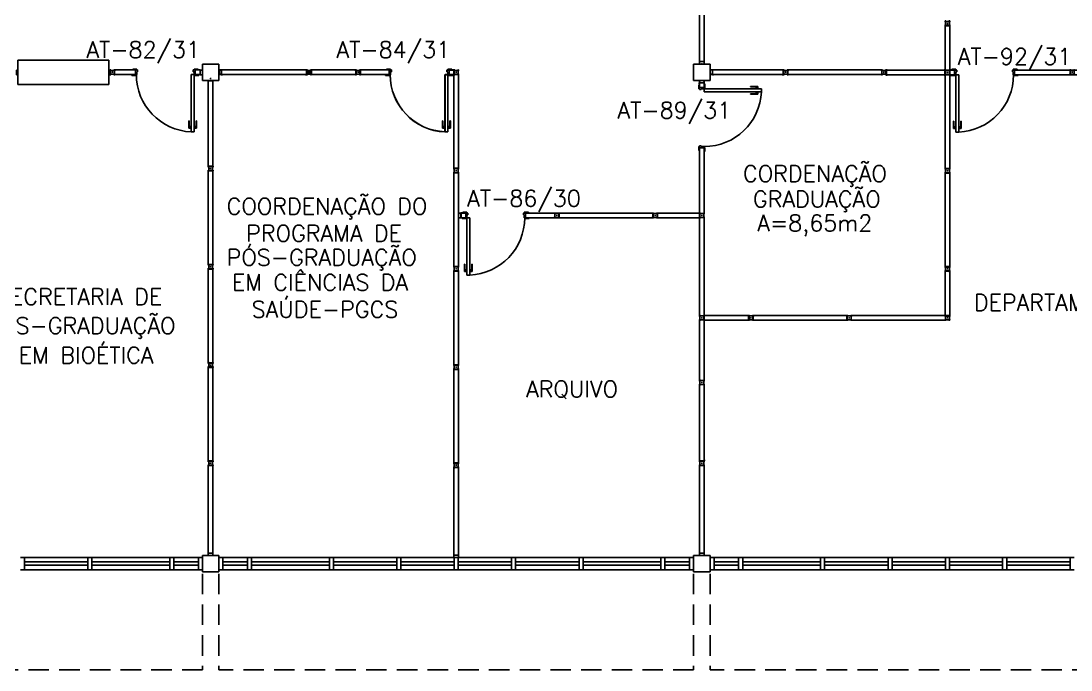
# Model space of a CAD drawing. Header units: millimetres. Extents: x 2069 to 2250, y 1124 to 1284.
# Drawn here: x 2149 to 2161.82, y 1151.68 to 1159.61 of the extents above; entities that cross this region are included whole.
import ezdxf

# ---------------------------------------------------------------- set-up
doc = ezdxf.new("R2010")
doc.units = ezdxf.units.MM
doc.linetypes.add('HIDDEN', pattern=[0.375, 0.25, -0.125])
for name, color, linetype in [('DIV', 2, 'Continuous'), ('DIV2', 2, 'Continuous'), ('DIVC', 2, 'Continuous'), ('ENDEREÇO', 2, 'Continuous'), ('JANELA', 1, 'Continuous'), ('MACANETA', 1, 'Continuous'), ('PILARES', 3, 'Continuous'), ('PORTA', 2, 'Continuous'), ('PROJECOES', 1, 'HIDDEN'), ('TEXTO', 2, 'Continuous'), ('ÁREA', 2, 'Continuous')]:
    doc.layers.add(name, color=color, linetype=linetype)
doc.styles.add('UNB-100', font='simplex.shx', dxfattribs={"height": 0.2})
doc.styles.add('UNB1-100', font='simplex.shx', dxfattribs={"height": 0.2})

# ---------------------------------------------------------------- blocks, each defined once
blk = doc.blocks.new('DIV12')
for p, q in [((-0.0051, 0), (0.0051, 0)), ((0, -0.0051), (0, 0.0051)), ((0.0285, 0.0285), (1.1715, 0.0285)), ((0.0285, -0.0285), (0.0285, 0.0285)), ((1.1715, -0.0285), (1.1715, 0.0285)), ((1.1949, 0), (1.2051, 0)), ((1.2, -0.0051), (1.2, 0.0051)), ((0.0285, -0.0285), (1.1715, -0.0285))]:
    blk.add_line(p, q)
blk = doc.blocks.new('MTT')
for p, q in [((-0.029, 0.018), (-0.029, 0.029)), ((-0.019, 0.029), (-0.029, 0.029)), ((-0.024, 0.018), (-0.029, 0.018)), ((-0.024, 0.018), (-0.024, -0.019)), ((-0.019, 0.024), (-0.019, 0.029)), ((-0.019, 0.024), (0.018, 0.024)), ((-0.005, 0), (0.005, 0)), ((0, -0.005), (0, 0.005)), ((0.018, 0.024), (0.018, 0.029)), ((0.018, 0.029), (0.029, 0.029)), ((0.024, 0.018), (0.029, 0.018)), ((0.024, 0.018), (0.024, -0.019)), ((0.029, 0.018), (0.029, 0.029)), ((-0.029, -0.019), (-0.024, -0.019)), ((-0.029, -0.019), (-0.029, -0.029)), ((-0.019, -0.029), (-0.029, -0.029)), ((0.018, -0.024), (-0.019, -0.024)), ((-0.019, -0.024), (-0.019, -0.029)), ((0.018, -0.024), (0.018, -0.029)), ((0.018, -0.029), (0.029, -0.029)), ((0.029, -0.019), (0.024, -0.019)), ((0.029, -0.019), (0.029, -0.029))]:
    blk.add_line(p, q)
blk = doc.blocks.new('DIV123')
for p, q in [((-0.0285, 0.0285), (-0.0285, 1.0965)), ((0.0285, 1.0965), (-0.0285, 1.0965)), ((0.0051, 1.125), (-0.0051, 1.125)), ((0, 1.1199), (0, 1.1301)), ((0.0285, 0.0285), (0.0285, 1.0965)), ((0.0285, 0.0285), (-0.0285, 0.0285)), ((0.0051, 0), (-0.0051, 0)), ((0, -0.0051), (0, 0.0051))]:
    blk.add_line(p, q)
blk = doc.blocks.new('IMTT')
for p, q in [((-0.005, 0), (0.005, 0)), ((0.029, 0.029), (0, 0.029)), ((0, -0.028), (0, 0.029)), ((0.029, -0.028), (0, -0.028))]:
    blk.add_line(p, q)
blk = doc.blocks.new('DIV6')
for p, q in [((0.0051, 0), (-0.0051, 0)), ((0, 0.0051), (0, -0.0051)), ((0.5715, 0.0285), (0.0285, 0.0285)), ((0.0285, 0.0285), (0.0285, -0.0285)), ((0.5715, 0.0285), (0.5715, -0.0285)), ((0.5949, 0), (0.6051, 0)), ((0.6, 0.0051), (0.6, -0.0051)), ((0.5715, -0.0285), (0.0285, -0.0285))]:
    blk.add_line(p, q)
blk = doc.blocks.new('DOOR70')
at = {"layer": 'MACANETA', "color": 1}
for p, q in [((-0.015, -0.565), (-0.01, -0.565)), ((-0.015, -0.655), (-0.015, -0.565)), ((-0.01, -0.655), (-0.01, -0.565)), ((-0.01, -0.635), (0.012, -0.635)), ((0.012, -0.663), (0.012, -0.628)), ((0.012, -0.628), (0.015, -0.628)), ((0.053, -0.628), (0.05, -0.628)), ((0.053, -0.663), (0.053, -0.628)), ((0.075, -0.635), (0.053, -0.635)), ((0.08, -0.565), (0.075, -0.565)), ((0.075, -0.655), (0.075, -0.565)), ((0.08, -0.655), (0.08, -0.565)), ((-0.015, -0.655), (0.012, -0.655)), ((0.012, -0.663), (0.015, -0.663)), ((0.053, -0.663), (0.05, -0.663)), ((0.08, -0.655), (0.053, -0.655))]:
    blk.add_line(p, q, dxfattribs=at)
at = {"layer": 'PORTA'}
for p, q in [((0.015, -0.7), (0.015, 0)), ((0.015, 0), (0.05, 0)), ((0.05, -0.7), (0.05, 0)), ((0.05, -0.7), (0.015, -0.7))]:
    blk.add_line(p, q, dxfattribs=at)
at = {"layer": 'PORTA', "color": 1}
blk.add_arc((0.02, 0), 0.7, 272.4563, 0, dxfattribs=at)
blk = doc.blocks.new('PE12')
at = {"layer": 'DIV'}
for p, q in [((0.005, 0), (-0.005, 0)), ((0, -0.005), (0, 0.005)), ((0.087, 0.028), (0.028, 0.028)), ((0.028, -0.029), (0.028, 0.028)), ((0.043, 0.028), (0.043, 0.038)), ((0.043, 0.038), (0.093, 0.038)), ((0.087, 0.028), (0.087, -0.029)), ((0.087, 0.028), (0.093, 0.028)), ((0.093, 0.038), (0.093, 0.028)), ((0.093, 0.028), (0.102, 0.028)), ((0.102, 0.028), (0.102, -0.007)), ((0.802, 0.028), (0.802, -0.007)), ((0.812, 0.028), (0.802, 0.028)), ((0.812, 0.038), (0.812, 0.028)), ((0.817, 0.028), (0.812, 0.028)), ((0.863, 0.038), (0.812, 0.038)), ((1.171, 0.028), (0.817, 0.028)), ((0.817, 0.028), (0.817, -0.029)), ((0.863, 0.028), (0.863, 0.038)), ((1.171, -0.029), (1.171, 0.028)), ((1.205, 0), (1.195, 0)), ((1.2, -0.005), (1.2, 0.005)), ((0.087, -0.029), (0.028, -0.029)), ((0.052, -0.039), (0.052, -0.029)), ((0.102, -0.039), (0.052, -0.039)), ((0.087, -0.029), (0.102, -0.029)), ((0.102, -0.007), (0.112, -0.007)), ((0.112, -0.029), (0.102, -0.029)), ((0.102, -0.029), (0.102, -0.039)), ((0.112, -0.007), (0.112, -0.029)), ((0.802, -0.007), (0.792, -0.007)), ((0.792, -0.007), (0.792, -0.029)), ((0.792, -0.029), (0.802, -0.029)), ((0.802, -0.029), (0.802, -0.039)), ((0.817, -0.029), (0.802, -0.029)), ((0.802, -0.039), (0.852, -0.039)), ((1.171, -0.029), (0.817, -0.029)), ((0.852, -0.039), (0.852, -0.029))]:
    blk.add_line(p, q, dxfattribs=at)
at = {"layer": 'DIV', "xscale": -1, "rotation": 179.9999999948553}
blk.add_blockref('DOOR70', (0.087, 0.028), dxfattribs=at)
blk = doc.blocks.new('DIV11')
for p, q in [((-0.0051, 0), (0.0051, 0)), ((0, -0.0051), (0, 0.0051)), ((0.0285, 0.0285), (1.0715, 0.0285)), ((0.0285, -0.0285), (0.0285, 0.0285)), ((1.0715, -0.0285), (1.0715, 0.0285)), ((1.0949, 0), (1.1051, 0)), ((1.1, -0.0051), (1.1, 0.0051)), ((0.0285, -0.0285), (1.0715, -0.0285))]:
    blk.add_line(p, q)
blk = doc.blocks.new('GCH12')
for p, q in [((0.043, 0.148), (1.157, 0.148)), ((0.043, -0.149), (0.043, 0.148)), ((1.157, -0.149), (1.157, 0.148)), ((-0.005, 0), (0.005, 0)), ((0, -0.005), (0, 0.005)), ((0.028, -0.029), (0.028, 0.028)), ((0.028, 0.028), (0.043, 0.028)), ((0.043, 0.03), (0.043, 0.028)), ((1.157, 0.03), (1.157, 0.028)), ((1.171, 0.028), (1.157, 0.028)), ((1.171, -0.029), (1.171, 0.028)), ((1.205, 0), (1.195, 0)), ((1.2, -0.005), (1.2, 0.005)), ((0.028, -0.029), (0.043, -0.029)), ((0.043, -0.029), (0.043, -0.031)), ((1.157, -0.029), (1.157, -0.031)), ((1.171, -0.029), (1.157, -0.029)), ((0.043, -0.149), (1.157, -0.149))]:
    blk.add_line(p, q)

msp = doc.modelspace()

# ---------------------------------------------------------------- linework, layer by layer
at = {"layer": 'DIV', "color": 3}
for p, q in [((2149.03825, 1153.05627), (2148.98825, 1153.05627)), ((2149.03825, 1152.90627), (2149.03825, 1153.05627)), ((2149.86325, 1153.05627), (2149.81325, 1153.05627)), ((2149.81325, 1152.90627), (2149.81325, 1153.05627)), ((2149.86325, 1152.90627), (2149.86325, 1153.05627)), ((2150.81325, 1152.90627), (2150.81325, 1153.05627)), ((2150.86325, 1153.05627), (2150.81325, 1153.05627)), ((2150.86325, 1152.90627), (2150.86325, 1153.05627)), ((2151.16325, 1152.90627), (2151.16325, 1153.05627)), ((2151.21325, 1153.05627), (2151.16325, 1153.05627)), ((2151.21325, 1152.90627), (2151.21325, 1153.05627)), ((2151.41325, 1153.05627), (2151.46325, 1153.05627)), ((2151.41325, 1152.90627), (2151.41325, 1153.05627)), ((2151.46325, 1152.90627), (2151.46325, 1153.05627)), ((2151.76325, 1153.05627), (2151.81325, 1153.05627)), ((2151.76325, 1152.90627), (2151.76325, 1153.05627)), ((2151.81325, 1152.90627), (2151.81325, 1153.05627)), ((2152.76325, 1152.90627), (2152.76325, 1153.05627)), ((2152.76325, 1153.05627), (2152.81325, 1153.05627)), ((2152.81325, 1152.90627), (2152.81325, 1153.05627)), ((2153.63825, 1153.05627), (2153.58825, 1153.05627)), ((2153.58825, 1152.90627), (2153.58825, 1153.05627)), ((2153.63825, 1152.90627), (2153.63825, 1153.05627)), ((2154.28825, 1152.90627), (2154.28825, 1153.05627)), ((2154.33825, 1153.05627), (2154.28825, 1153.05627)), ((2154.33825, 1152.90627), (2154.33825, 1153.05627)), ((2155.03825, 1153.05627), (2154.98825, 1153.05627)), ((2154.98825, 1152.90627), (2154.98825, 1153.05627)), ((2155.03825, 1152.90627), (2155.03825, 1153.05627)), ((2155.86325, 1153.05627), (2155.81325, 1153.05627)), ((2155.81325, 1152.90627), (2155.81325, 1153.05627)), ((2155.86325, 1152.90627), (2155.86325, 1153.05627)), ((2156.81325, 1152.90627), (2156.81325, 1153.05627)), ((2156.86325, 1153.05627), (2156.81325, 1153.05627)), ((2156.86325, 1152.90627), (2156.86325, 1153.05627)), ((2157.16325, 1152.90627), (2157.16325, 1153.05627)), ((2157.21325, 1153.05627), (2157.16325, 1153.05627)), ((2157.21325, 1152.90627), (2157.21325, 1153.05627)), ((2157.41325, 1153.05627), (2157.46325, 1153.05627)), ((2157.41325, 1152.90627), (2157.41325, 1153.05627)), ((2157.46325, 1152.90627), (2157.46325, 1153.05627)), ((2157.76325, 1153.05627), (2157.81325, 1153.05627)), ((2157.76325, 1152.90627), (2157.76325, 1153.05627)), ((2157.81325, 1152.90627), (2157.81325, 1153.05627)), ((2158.76325, 1152.90627), (2158.76325, 1153.05627)), ((2158.76325, 1153.05627), (2158.81325, 1153.05627)), ((2158.81325, 1152.90627), (2158.81325, 1153.05627)), ((2159.63825, 1153.05627), (2159.58825, 1153.05627)), ((2159.58825, 1152.90627), (2159.58825, 1153.05627)), ((2159.63825, 1152.90627), (2159.63825, 1153.05627)), ((2160.28825, 1152.90627), (2160.28825, 1153.05627)), ((2160.33825, 1153.05627), (2160.28825, 1153.05627)), ((2160.33825, 1152.90627), (2160.33825, 1153.05627)), ((2161.03825, 1153.05627), (2160.98825, 1153.05627)), ((2160.98825, 1152.90627), (2160.98825, 1153.05627)), ((2161.03825, 1152.90627), (2161.03825, 1153.05627)), ((2161.86325, 1153.05627), (2161.81325, 1153.05627)), ((2161.81325, 1152.90627), (2161.81325, 1153.05627)), ((2149.03825, 1152.90627), (2148.98825, 1152.90627)), ((2149.86325, 1152.90627), (2149.81325, 1152.90627)), ((2150.86325, 1152.90627), (2150.81325, 1152.90627)), ((2151.21325, 1152.90627), (2151.16325, 1152.90627)), ((2151.41325, 1152.90627), (2151.46325, 1152.90627)), ((2151.76325, 1152.90627), (2151.81325, 1152.90627)), ((2152.76325, 1152.90627), (2152.81325, 1152.90627)), ((2153.63825, 1152.90627), (2153.58825, 1152.90627)), ((2154.33825, 1152.90627), (2154.28825, 1152.90627)), ((2155.03825, 1152.90627), (2154.98825, 1152.90627)), ((2155.86325, 1152.90627), (2155.81325, 1152.90627)), ((2156.86325, 1152.90627), (2156.81325, 1152.90627)), ((2157.21325, 1152.90627), (2157.16325, 1152.90627)), ((2157.41325, 1152.90627), (2157.46325, 1152.90627)), ((2157.76325, 1152.90627), (2157.81325, 1152.90627)), ((2158.76325, 1152.90627), (2158.81325, 1152.90627)), ((2159.63825, 1152.90627), (2159.58825, 1152.90627)), ((2160.33825, 1152.90627), (2160.28825, 1152.90627)), ((2161.03825, 1152.90627), (2160.98825, 1152.90627)), ((2161.86325, 1152.90627), (2161.81325, 1152.90627))]:
    msp.add_line(p, q, dxfattribs=at)
at = {"layer": 'DIV2'}
for p, q in [((2150.14175, 1159.00977), (2150.39575, 1159.00977)), ((2150.14175, 1158.95277), (2150.39575, 1158.95277)), ((2150.35075, 1158.95277), (2150.35075, 1158.94277)), ((2150.35075, 1158.94277), (2150.40075, 1158.94277)), ((2150.41075, 1159.01977), (2150.36075, 1159.01977)), ((2150.36075, 1159.01977), (2150.36075, 1159.00977)), ((2150.39575, 1158.95277), (2150.39575, 1159.00977)), ((2150.39575, 1159.00977), (2150.41075, 1159.00977)), ((2150.39575, 1158.95277), (2150.40075, 1158.95277)), ((2150.40075, 1158.94277), (2150.40075, 1158.95277)), ((2150.40075, 1158.95277), (2150.41075, 1158.95277)), ((2150.41075, 1159.00977), (2150.41075, 1159.01977)), ((2150.42075, 1159.00977), (2150.41075, 1159.00977)), ((2150.41075, 1158.95277), (2150.41075, 1158.98777)), ((2150.41075, 1158.98777), (2150.42075, 1158.98777)), ((2150.42075, 1158.98777), (2150.42075, 1159.00977)), ((2151.10075, 1158.98777), (2151.10075, 1159.00977)), ((2151.10075, 1159.00977), (2151.11075, 1159.00977)), ((2151.11075, 1158.98777), (2151.10075, 1158.98777)), ((2151.11075, 1159.00977), (2151.11075, 1159.01977)), ((2151.11075, 1159.01977), (2151.16075, 1159.01977)), ((2151.12575, 1159.00977), (2151.11075, 1159.00977)), ((2151.11075, 1158.95277), (2151.11075, 1158.98777)), ((2151.12075, 1158.95277), (2151.11075, 1158.95277)), ((2151.12075, 1158.94277), (2151.12075, 1158.95277)), ((2151.12575, 1158.95277), (2151.12075, 1158.95277)), ((2151.17075, 1158.94277), (2151.12075, 1158.94277)), ((2151.12575, 1159.00977), (2151.18475, 1159.00977)), ((2151.12575, 1158.95277), (2151.12575, 1159.00977)), ((2151.12575, 1158.95277), (2151.18475, 1158.95277)), ((2151.16075, 1159.01977), (2151.16075, 1159.00977)), ((2151.17075, 1158.95277), (2151.17075, 1158.94277)), ((2151.18475, 1159.00977), (2151.18475, 1158.95277)), ((2151.21835, 1158.98127), (2151.20815, 1158.98127)), ((2151.20815, 1158.98127), (2151.21835, 1158.98127)), ((2151.21325, 1158.98637), (2151.21325, 1158.97617)), ((2151.21325, 1158.98637), (2151.21325, 1158.97617)), ((2151.40815, 1158.98127), (2151.41835, 1158.98127)), ((2151.40831, 1158.98127), (2151.41819, 1158.98127)), ((2151.41325, 1158.95277), (2151.41325, 1159.00977)), ((2151.41325, 1159.00977), (2151.44175, 1159.00977)), ((2151.41325, 1158.97617), (2151.41325, 1158.98637)), ((2151.41325, 1158.95277), (2151.44175, 1158.95277)), ((2151.41525, 1159.00777), (2151.43975, 1159.00777)), ((2151.41525, 1158.95477), (2151.41525, 1159.00777)), ((2151.43975, 1158.95477), (2151.41525, 1158.95477)), ((2151.43475, 1159.00177), (2151.43475, 1158.99977)), ((2151.43475, 1159.00177), (2151.43975, 1159.00177)), ((2151.43475, 1158.99977), (2151.44175, 1158.99977)), ((2151.43475, 1158.96277), (2151.43475, 1158.96077)), ((2151.44175, 1158.96277), (2151.43475, 1158.96277)), ((2151.43975, 1158.96077), (2151.43475, 1158.96077)), ((2151.43675, 1158.99977), (2151.43675, 1158.99777)), ((2151.43675, 1158.99977), (2151.44175, 1158.99977)), ((2151.43675, 1158.99777), (2151.44175, 1158.99777)), ((2151.43675, 1158.96477), (2151.43675, 1158.96277)), ((2151.43675, 1158.96477), (2151.44175, 1158.96477)), ((2151.43675, 1158.96277), (2151.44175, 1158.96277)), ((2151.43975, 1159.00177), (2151.43975, 1159.00777)), ((2151.43975, 1158.96077), (2151.43975, 1158.95477)), ((2151.44175, 1158.99977), (2151.44175, 1159.01177)), ((2151.44175, 1159.01177), (2151.45613, 1159.01177)), ((2151.44175, 1158.99977), (2151.44175, 1159.00977)), ((2151.44175, 1158.96477), (2151.44175, 1158.99777)), ((2151.44175, 1158.95077), (2151.44175, 1158.96277)), ((2151.44175, 1158.96277), (2151.44175, 1158.95277)), ((2151.44175, 1158.95077), (2151.45613, 1158.95077)), ((2151.44375, 1159.00977), (2152.48275, 1159.00977)), ((2151.44375, 1158.95277), (2151.44375, 1159.00977)), ((2151.44375, 1158.95277), (2152.48275, 1158.95277)), ((2151.45613, 1159.01177), (2151.45613, 1159.00977)), ((2151.45613, 1158.95277), (2151.45613, 1158.95077)), ((2152.47037, 1159.01177), (2152.47037, 1159.00977)), ((2152.48475, 1159.01177), (2152.47037, 1159.01177)), ((2152.47037, 1158.95277), (2152.47037, 1158.95077)), ((2152.48475, 1158.95077), (2152.47037, 1158.95077)), ((2152.48275, 1158.95277), (2152.48275, 1159.00977)), ((2152.48475, 1158.99977), (2152.48475, 1159.01177)), ((2152.49475, 1159.00977), (2152.48475, 1159.00977)), ((2152.48475, 1158.99977), (2152.48475, 1159.00977)), ((2152.48975, 1158.99977), (2152.48475, 1158.99977)), ((2152.48675, 1158.99977), (2152.48475, 1158.99977)), ((2152.48975, 1158.99777), (2152.48475, 1158.99777)), ((2152.48475, 1158.96477), (2152.48475, 1158.99777)), ((2152.48975, 1158.96477), (2152.48475, 1158.96477)), ((2152.48975, 1158.96277), (2152.48475, 1158.96277)), ((2152.48475, 1158.95077), (2152.48475, 1158.96277)), ((2152.48475, 1158.96277), (2152.48675, 1158.96277)), ((2152.48475, 1158.96277), (2152.48475, 1158.95277)), ((2152.49475, 1158.95277), (2152.48475, 1158.95277)), ((2152.48675, 1159.00777), (2152.49475, 1159.00777)), ((2152.48675, 1159.00477), (2152.48675, 1159.00777)), ((2152.48675, 1159.00477), (2152.53975, 1159.00477)), ((2152.49175, 1159.00477), (2152.48675, 1159.00477)), ((2152.48675, 1159.00277), (2152.48975, 1159.00277)), ((2152.48675, 1158.99977), (2152.48675, 1159.00277)), ((2152.48675, 1158.96277), (2152.48675, 1158.95977)), ((2152.48675, 1158.95977), (2152.48975, 1158.95977)), ((2152.53975, 1158.95777), (2152.48675, 1158.95777)), ((2152.49175, 1158.95777), (2152.48675, 1158.95777)), ((2152.48675, 1158.95777), (2152.48675, 1158.95477)), ((2152.49475, 1158.95477), (2152.48675, 1158.95477)), ((2152.48975, 1159.00277), (2152.48975, 1158.95977)), ((2152.48975, 1158.99977), (2152.48975, 1158.99777)), ((2152.48975, 1158.96477), (2152.48975, 1158.96277)), ((2152.49175, 1159.00477), (2152.49175, 1159.00277)), ((2152.49175, 1159.00277), (2152.53475, 1159.00277)), ((2152.49175, 1159.00077), (2152.53275, 1159.00077)), ((2152.49175, 1159.00077), (2152.49175, 1158.96177)), ((2152.49175, 1158.96177), (2152.53275, 1158.96177)), ((2152.49175, 1158.95977), (2152.53475, 1158.95977)), ((2152.49175, 1158.95977), (2152.49175, 1158.95777)), ((2152.49475, 1159.00777), (2152.49475, 1159.00977)), ((2152.49475, 1158.95477), (2152.49475, 1158.95277)), ((2152.50815, 1158.98127), (2152.51835, 1158.98127)), ((2152.51835, 1158.98127), (2152.50815, 1158.98127)), ((2152.50831, 1158.98127), (2152.51819, 1158.98127)), ((2152.51325, 1158.97617), (2152.51325, 1158.98637)), ((2152.51325, 1158.98637), (2152.51325, 1158.97617)), ((2152.51325, 1158.97633), (2152.51325, 1158.98621)), ((2152.53275, 1158.99077), (2152.52475, 1158.99077)), ((2152.52475, 1158.99077), (2152.52475, 1158.98877)), ((2152.53475, 1158.98877), (2152.52475, 1158.98877)), ((2152.53475, 1158.97377), (2152.52475, 1158.97377)), ((2152.52475, 1158.97377), (2152.52475, 1158.97177)), ((2152.53275, 1158.97177), (2152.52475, 1158.97177)), ((2152.52675, 1158.98877), (2152.52675, 1158.98677)), ((2152.53475, 1158.98677), (2152.52675, 1158.98677)), ((2152.53475, 1158.97577), (2152.52675, 1158.97577)), ((2152.52675, 1158.97577), (2152.52675, 1158.97377)), ((2152.53175, 1159.00977), (2152.54175, 1159.00977)), ((2152.53175, 1159.00777), (2152.53175, 1159.00977)), ((2152.53175, 1159.00777), (2152.53975, 1159.00777)), ((2152.53975, 1158.95477), (2152.53175, 1158.95477)), ((2152.53175, 1158.95477), (2152.53175, 1158.95277)), ((2152.53175, 1158.95277), (2152.54175, 1158.95277)), ((2152.53275, 1159.00077), (2152.53275, 1158.99077)), ((2152.53275, 1158.97177), (2152.53275, 1158.96177)), ((2152.53475, 1159.00477), (2152.53975, 1159.00477)), ((2152.53475, 1159.00477), (2152.53475, 1158.98877)), ((2152.53475, 1158.98677), (2152.53475, 1158.97577)), ((2152.53475, 1158.97377), (2152.53475, 1158.95777)), ((2152.53475, 1158.95777), (2152.53975, 1158.95777)), ((2152.53975, 1159.00277), (2152.53675, 1159.00277)), ((2152.53675, 1159.00277), (2152.53675, 1158.95977)), ((2152.53675, 1158.99977), (2152.54175, 1158.99977)), ((2152.53675, 1158.99777), (2152.53675, 1158.99977)), ((2152.53675, 1158.99777), (2152.54175, 1158.99777)), ((2152.53675, 1158.96477), (2152.54175, 1158.96477)), ((2152.53675, 1158.96277), (2152.53675, 1158.96477)), ((2152.53675, 1158.96277), (2152.54175, 1158.96277)), ((2152.53975, 1158.95977), (2152.53675, 1158.95977)), ((2152.53975, 1159.00477), (2152.53975, 1159.00777)), ((2152.53975, 1158.99977), (2152.53975, 1159.00277)), ((2152.53975, 1158.99977), (2152.54175, 1158.99977)), ((2152.54175, 1158.96277), (2152.53975, 1158.96277)), ((2152.53975, 1158.96277), (2152.53975, 1158.95977)), ((2152.53975, 1158.95777), (2152.53975, 1158.95477)), ((2152.54175, 1159.01177), (2152.54175, 1158.99977)), ((2152.54175, 1158.99977), (2152.54175, 1159.00977)), ((2152.54175, 1158.99777), (2152.54175, 1158.96477)), ((2152.54175, 1158.96277), (2152.54175, 1158.95277)), ((2152.54175, 1158.96277), (2152.54175, 1158.95077)), ((2152.54375, 1159.00977), (2152.54375, 1158.95277)), ((2153.49533, 1159.00924), (2153.14175, 1159.00977)), ((2153.49533, 1158.95224), (2153.14175, 1158.95277)), ((2153.45033, 1158.95224), (2153.45033, 1158.94224)), ((2153.45033, 1158.94224), (2153.50033, 1158.94224)), ((2153.46033, 1159.01924), (2153.46033, 1159.00924)), ((2153.51033, 1159.01924), (2153.46033, 1159.01924)), ((2153.49533, 1159.00924), (2153.51033, 1159.00924)), ((2153.49533, 1158.95224), (2153.49533, 1159.00924)), ((2153.49533, 1158.95224), (2153.50033, 1158.95224)), ((2153.50033, 1158.95224), (2153.51033, 1158.95224)), ((2153.50033, 1158.94224), (2153.50033, 1158.95224)), ((2153.51033, 1159.00924), (2153.51033, 1159.01924)), ((2153.52033, 1159.00924), (2153.51033, 1159.00924)), ((2153.51033, 1158.98724), (2153.52033, 1158.98724)), ((2153.51033, 1158.95224), (2153.51033, 1158.98724)), ((2153.52033, 1158.98724), (2153.52033, 1159.00924)), ((2154.20033, 1159.00924), (2154.21033, 1159.00924)), ((2154.20033, 1158.98724), (2154.20033, 1159.00924)), ((2154.21033, 1158.98724), (2154.20033, 1158.98724)), ((2154.21033, 1159.01924), (2154.26033, 1159.01924)), ((2154.21033, 1159.00924), (2154.21033, 1159.01924)), ((2154.22533, 1159.00924), (2154.21033, 1159.00924)), ((2154.21033, 1158.95224), (2154.21033, 1158.98724)), ((2154.22033, 1158.95224), (2154.21033, 1158.95224)), ((2154.22533, 1158.95224), (2154.22033, 1158.95224)), ((2154.22033, 1158.94224), (2154.22033, 1158.95224)), ((2154.27033, 1158.94224), (2154.22033, 1158.94224)), ((2154.22533, 1159.00924), (2154.28233, 1159.00924)), ((2154.22533, 1158.95224), (2154.22533, 1159.00924)), ((2154.22533, 1158.95224), (2154.28233, 1158.95224)), ((2154.26033, 1159.01924), (2154.26033, 1159.00924)), ((2154.26994, 1159.00924), (2154.26994, 1159.01124)), ((2154.28433, 1159.01124), (2154.26994, 1159.01124)), ((2154.26994, 1158.95024), (2154.26994, 1158.95224)), ((2154.28433, 1158.95024), (2154.26994, 1158.95024)), ((2154.27033, 1158.95224), (2154.27033, 1158.94224)), ((2154.28233, 1159.00924), (2154.28233, 1158.95224)), ((2154.28433, 1159.01124), (2154.28433, 1158.99924)), ((2154.28933, 1158.99924), (2154.28433, 1158.99924)), ((2154.28433, 1158.99724), (2154.28433, 1158.96424)), ((2154.28933, 1158.99724), (2154.28433, 1158.99724)), ((2154.28933, 1158.96424), (2154.28433, 1158.96424)), ((2154.28433, 1158.96224), (2154.28433, 1158.95024)), ((2154.28933, 1158.96224), (2154.28433, 1158.96224)), ((2154.28933, 1158.99724), (2154.28933, 1158.99924)), ((2154.28933, 1158.96224), (2154.28933, 1158.96424)), ((2154.33675, 1158.99977), (2154.34175, 1158.99977)), ((2154.33675, 1158.99777), (2154.33675, 1158.99977)), ((2154.33675, 1158.99777), (2154.34175, 1158.99777)), ((2154.33675, 1158.96477), (2154.34175, 1158.96477)), ((2154.33675, 1158.96277), (2154.33675, 1158.96477)), ((2154.33675, 1158.96277), (2154.34175, 1158.96277)), ((2154.34175, 1159.01177), (2154.34175, 1158.99977)), ((2154.34175, 1158.96277), (2154.34175, 1158.95077)), ((2157.41835, 1158.98127), (2157.40815, 1158.98127)), ((2157.41835, 1158.98127), (2157.40815, 1158.98127)), ((2157.41325, 1158.97617), (2157.41325, 1158.98637)), ((2157.41325, 1158.97617), (2157.41325, 1158.98637)), ((2157.43675, 1158.99977), (2157.44175, 1158.99977)), ((2157.43675, 1158.99977), (2157.43675, 1158.99777)), ((2157.43675, 1158.99977), (2157.44175, 1158.99977)), ((2157.43675, 1158.99977), (2157.43675, 1158.99777)), ((2157.43675, 1158.99777), (2157.44175, 1158.99777)), ((2157.43675, 1158.99777), (2157.44175, 1158.99777)), ((2157.43675, 1158.96477), (2157.44175, 1158.96477)), ((2157.43675, 1158.96477), (2157.43675, 1158.96277)), ((2157.43675, 1158.96477), (2157.44175, 1158.96477)), ((2157.43675, 1158.96477), (2157.43675, 1158.96277)), ((2157.43675, 1158.96277), (2157.44175, 1158.96277)), ((2157.43675, 1158.96277), (2157.44175, 1158.96277)), ((2157.44175, 1159.01177), (2157.45613, 1159.01177)), ((2157.44175, 1158.99977), (2157.44175, 1159.01177)), ((2157.44175, 1159.01177), (2157.45613, 1159.01177)), ((2157.44175, 1158.99977), (2157.44175, 1159.01177)), ((2157.44175, 1158.96477), (2157.44175, 1158.99777)), ((2157.44175, 1158.96477), (2157.44175, 1158.99777)), ((2157.44175, 1158.95077), (2157.44175, 1158.96277)), ((2157.44175, 1158.95077), (2157.44175, 1158.96277)), ((2157.44175, 1158.95077), (2157.45613, 1158.95077)), ((2157.44175, 1158.95077), (2157.45613, 1158.95077)), ((2157.44375, 1159.00977), (2158.30775, 1159.00977)), ((2157.44375, 1159.00977), (2158.30775, 1159.00977)), ((2157.44375, 1158.95277), (2157.44375, 1159.00977)), ((2157.44375, 1158.95277), (2157.44375, 1159.00977)), ((2157.44375, 1158.95277), (2158.30775, 1158.95277)), ((2157.44375, 1158.95277), (2158.30775, 1158.95277)), ((2157.45613, 1159.01177), (2157.45613, 1159.00977)), ((2157.45613, 1159.01177), (2157.45613, 1159.00977)), ((2157.45613, 1158.95277), (2157.45613, 1158.95077)), ((2157.45613, 1158.95277), (2157.45613, 1158.95077)), ((2158.30975, 1159.01177), (2158.29537, 1159.01177)), ((2158.29537, 1159.01177), (2158.29537, 1159.00977)), ((2158.30975, 1159.01177), (2158.29537, 1159.01177)), ((2158.29537, 1159.01177), (2158.29537, 1159.00977)), ((2158.29537, 1158.95277), (2158.29537, 1158.95077)), ((2158.29537, 1158.95277), (2158.29537, 1158.95077)), ((2158.30975, 1158.95077), (2158.29537, 1158.95077)), ((2158.30975, 1158.95077), (2158.29537, 1158.95077)), ((2158.30775, 1158.95277), (2158.30775, 1159.00977)), ((2158.30775, 1158.95277), (2158.30775, 1159.00977)), ((2158.30975, 1158.99977), (2158.30975, 1159.01177)), ((2158.30975, 1158.99977), (2158.30975, 1159.01177)), ((2158.31475, 1158.99977), (2158.30975, 1158.99977)), ((2158.31475, 1158.99977), (2158.30975, 1158.99977)), ((2158.30975, 1158.96477), (2158.30975, 1158.99777)), ((2158.31475, 1158.99777), (2158.30975, 1158.99777)), ((2158.30975, 1158.96477), (2158.30975, 1158.99777)), ((2158.31475, 1158.99777), (2158.30975, 1158.99777)), ((2158.31475, 1158.96477), (2158.30975, 1158.96477)), ((2158.31475, 1158.96477), (2158.30975, 1158.96477)), ((2158.30975, 1158.95077), (2158.30975, 1158.96277)), ((2158.31475, 1158.96277), (2158.30975, 1158.96277)), ((2158.30975, 1158.95077), (2158.30975, 1158.96277)), ((2158.31475, 1158.96277), (2158.30975, 1158.96277)), ((2158.31475, 1158.99977), (2158.31475, 1158.99777)), ((2158.31475, 1158.99977), (2158.31475, 1158.99777)), ((2158.31475, 1158.96477), (2158.31475, 1158.96277)), ((2158.31475, 1158.96477), (2158.31475, 1158.96277)), ((2158.33315, 1158.98127), (2158.34335, 1158.98127)), ((2158.34335, 1158.98127), (2158.33315, 1158.98127)), ((2158.33315, 1158.98127), (2158.34335, 1158.98127)), ((2158.33825, 1158.97617), (2158.33825, 1158.98637)), ((2158.36675, 1159.00977), (2159.50232, 1159.00977)), ((2158.36675, 1158.95277), (2159.50975, 1158.95277)), ((2159.53215, 1158.97927), (2159.54235, 1158.97927)), ((2159.54335, 1158.98127), (2159.53315, 1158.98127)), ((2159.53725, 1158.97417), (2159.53725, 1158.98437)), ((2159.53825, 1158.98637), (2159.53825, 1158.97617)), ((2159.56707, 1158.99577), (2159.56105, 1158.99577)), ((2159.56707, 1158.96277), (2159.56105, 1158.96277)), ((2159.56111, 1158.99777), (2159.56111, 1158.99577)), ((2159.56707, 1158.99777), (2159.56111, 1158.99777)), ((2159.56111, 1158.96277), (2159.56111, 1158.96077)), ((2159.56707, 1158.96077), (2159.56111, 1158.96077)), ((2159.57926, 1159.01127), (2159.56707, 1159.01127)), ((2159.56707, 1159.01127), (2159.56707, 1158.99777)), ((2159.56707, 1158.99577), (2159.56707, 1158.96277)), ((2159.56707, 1158.96077), (2159.56707, 1158.94727)), ((2159.57926, 1158.94727), (2159.56707, 1158.94727)), ((2159.56907, 1159.00927), (2160.28225, 1159.00927)), ((2159.56907, 1159.00927), (2159.56907, 1158.94927)), ((2159.56907, 1159.00927), (2159.56907, 1158.94927)), ((2159.56907, 1158.98827), (2159.56907, 1159.00627)), ((2159.56907, 1158.94927), (2159.56907, 1158.97027)), ((2159.56907, 1158.97027), (2159.56907, 1158.95227)), ((2159.56907, 1158.94927), (2160.28225, 1158.94927)), ((2159.57926, 1159.01127), (2159.57926, 1159.00927)), ((2159.57926, 1158.94927), (2159.57926, 1158.94727)), ((2160.27206, 1159.01127), (2160.27206, 1159.00927)), ((2160.27206, 1159.01127), (2160.28425, 1159.01127)), ((2160.27206, 1158.94927), (2160.27206, 1158.94727)), ((2160.27206, 1158.94727), (2160.28425, 1158.94727)), ((2160.28225, 1159.00927), (2160.28225, 1158.94927)), ((2160.28425, 1159.01127), (2160.28425, 1158.99777)), ((2160.28425, 1158.99777), (2160.29021, 1158.99777)), ((2160.28425, 1158.99577), (2160.28425, 1158.96277)), ((2160.28425, 1158.99577), (2160.29027, 1158.99577)), ((2160.28425, 1158.96277), (2160.29027, 1158.96277)), ((2160.28425, 1158.96077), (2160.28425, 1158.94727)), ((2160.28425, 1158.96077), (2160.29021, 1158.96077)), ((2160.29021, 1158.99777), (2160.29021, 1158.99577)), ((2160.29021, 1158.96277), (2160.29021, 1158.96077)), ((2160.30915, 1158.97927), (2160.31935, 1158.97927)), ((2160.31935, 1158.97927), (2160.30915, 1158.97927)), ((2160.31935, 1158.97927), (2160.30915, 1158.97927)), ((2160.31935, 1158.97927), (2160.30915, 1158.97927)), ((2160.31425, 1158.97417), (2160.31425, 1158.98437)), ((2160.31425, 1158.98437), (2160.31425, 1158.97417)), ((2160.31425, 1158.98437), (2160.31425, 1158.97417)), ((2160.33775, 1158.99777), (2160.34275, 1158.99777)), ((2160.33775, 1158.99577), (2160.33775, 1158.99777)), ((2160.33775, 1158.99577), (2160.34275, 1158.99577)), ((2160.33775, 1158.96277), (2160.34275, 1158.96277)), ((2160.33775, 1158.96077), (2160.33775, 1158.96277)), ((2160.33775, 1158.96077), (2160.34275, 1158.96077)), ((2160.34275, 1159.00977), (2160.34275, 1158.99777)), ((2160.34275, 1159.00977), (2160.35714, 1159.00977)), ((2160.34275, 1158.99577), (2160.34275, 1158.96277)), ((2160.34275, 1158.96077), (2160.34275, 1158.94877)), ((2160.34275, 1158.94877), (2160.35714, 1158.94877)), ((2160.34475, 1159.00777), (2160.34475, 1158.95077)), ((2160.40175, 1159.00777), (2160.34475, 1159.00777)), ((2160.40175, 1158.95077), (2160.34475, 1158.95077)), ((2160.35675, 1158.95077), (2160.35675, 1158.94077)), ((2160.35675, 1158.94077), (2160.40675, 1158.94077)), ((2160.35714, 1159.00777), (2160.35714, 1159.00977)), ((2160.35714, 1158.94877), (2160.35714, 1158.95077)), ((2160.36675, 1159.01777), (2160.36675, 1159.00777)), ((2160.41675, 1159.01777), (2160.36675, 1159.01777)), ((2160.40175, 1159.00777), (2160.41675, 1159.00777)), ((2160.40175, 1158.95077), (2160.40175, 1159.00777)), ((2160.40175, 1158.95077), (2160.40675, 1158.95077)), ((2160.40675, 1158.95077), (2160.41675, 1158.95077)), ((2160.40675, 1158.94077), (2160.40675, 1158.95077)), ((2160.41675, 1159.00777), (2160.41675, 1159.01777)), ((2160.42675, 1159.00777), (2160.41675, 1159.00777)), ((2160.41675, 1158.98577), (2160.42675, 1158.98577)), ((2160.41675, 1158.95077), (2160.41675, 1158.98577)), ((2160.42675, 1158.98577), (2160.42675, 1159.00777)), ((2161.10675, 1159.00777), (2161.11675, 1159.00777)), ((2161.10675, 1158.98577), (2161.10675, 1159.00777)), ((2161.11675, 1158.98577), (2161.10675, 1158.98577)), ((2161.11675, 1159.01777), (2161.16675, 1159.01777)), ((2161.11675, 1159.00777), (2161.11675, 1159.01777)), ((2161.13175, 1159.00777), (2161.11675, 1159.00777)), ((2161.11675, 1158.95077), (2161.11675, 1158.98577)), ((2161.12675, 1158.95077), (2161.11675, 1158.95077)), ((2161.13175, 1158.95077), (2161.12675, 1158.95077)), ((2161.12675, 1158.94077), (2161.12675, 1158.95077)), ((2161.17675, 1158.94077), (2161.12675, 1158.94077)), ((2161.98275, 1159.00777), (2161.13175, 1159.00777)), ((2161.13175, 1158.95077), (2161.13175, 1159.00777)), ((2161.98275, 1158.95077), (2161.13175, 1158.95077)), ((2161.16675, 1159.01777), (2161.16675, 1159.00777)), ((2161.17675, 1158.95077), (2161.17675, 1158.94077)), ((2157.27475, 1158.82931), (2157.28475, 1158.82931)), ((2157.27475, 1158.77931), (2157.27475, 1158.82931)), ((2157.28275, 1158.85331), (2157.28275, 1158.83893)), ((2157.28275, 1158.85331), (2157.29475, 1158.85331)), ((2157.28475, 1158.83893), (2157.28275, 1158.83893)), ((2157.28475, 1158.79431), (2157.28475, 1158.85131)), ((2157.28475, 1158.85131), (2157.34175, 1158.85131)), ((2157.28475, 1158.79431), (2157.28475, 1158.77931)), ((2157.34175, 1158.79431), (2157.28475, 1158.79431)), ((2157.29475, 1158.85831), (2157.29475, 1158.85331)), ((2157.29675, 1158.85831), (2157.29475, 1158.85831)), ((2157.29675, 1158.85831), (2157.29675, 1158.85331)), ((2157.29675, 1158.85331), (2157.32975, 1158.85331)), ((2157.31835, 1158.88127), (2157.30815, 1158.88127)), ((2157.31835, 1158.88127), (2157.30815, 1158.88127)), ((2157.31325, 1158.87617), (2157.31325, 1158.88637)), ((2157.31325, 1158.87617), (2157.31325, 1158.88637)), ((2157.32975, 1158.85831), (2157.32975, 1158.85331)), ((2157.33175, 1158.85831), (2157.32975, 1158.85831)), ((2157.33175, 1158.85831), (2157.33175, 1158.85331)), ((2157.33175, 1158.85331), (2157.34375, 1158.85331)), ((2157.34175, 1158.79431), (2157.34175, 1158.85131)), ((2157.34175, 1158.83931), (2157.35175, 1158.83931)), ((2157.34375, 1158.83893), (2157.34175, 1158.83893)), ((2157.34175, 1158.79431), (2157.34175, 1158.78931)), ((2157.34175, 1158.78931), (2157.34175, 1158.77931)), ((2157.35175, 1158.78931), (2157.34175, 1158.78931)), ((2157.34375, 1158.85331), (2157.34375, 1158.83893)), ((2157.35175, 1158.83931), (2157.35175, 1158.78931)), ((2157.28475, 1158.77931), (2157.27475, 1158.77931)), ((2157.28475, 1158.76931), (2157.28475, 1158.77931)), ((2157.30675, 1158.76931), (2157.28475, 1158.76931)), ((2157.30675, 1158.77931), (2157.30675, 1158.76931)), ((2157.34175, 1158.77931), (2157.30675, 1158.77931)), ((2157.28475, 1158.07431), (2157.27475, 1158.07431)), ((2157.27475, 1158.07431), (2157.27475, 1158.02431)), ((2157.27475, 1158.02431), (2157.28475, 1158.02431)), ((2157.30675, 1158.08431), (2157.28475, 1158.08431)), ((2157.28475, 1158.08431), (2157.28475, 1158.07431)), ((2157.28475, 1158.05931), (2157.28475, 1158.07431)), ((2157.28475, 1157.26177), (2157.28475, 1158.05931)), ((2157.34175, 1158.05931), (2157.28475, 1158.05931)), ((2157.30675, 1158.07431), (2157.30675, 1158.08431)), ((2157.34175, 1158.07431), (2157.30675, 1158.07431)), ((2157.34175, 1158.06431), (2157.34175, 1158.07431)), ((2157.35175, 1158.06431), (2157.34175, 1158.06431)), ((2157.34175, 1158.05931), (2157.34175, 1158.06431)), ((2157.34175, 1158.05931), (2157.34175, 1157.26177)), ((2157.34175, 1158.01431), (2157.35175, 1158.01431)), ((2157.35175, 1158.01431), (2157.35175, 1158.06431)), ((2154.35446, 1157.26177), (2154.34446, 1157.26177)), ((2154.36525, 1157.24977), (2154.36525, 1157.25177)), ((2154.36525, 1157.25177), (2154.37025, 1157.25177)), ((2154.36525, 1157.24977), (2154.37025, 1157.24977)), ((2154.37025, 1157.26377), (2154.37025, 1157.25177)), ((2154.37025, 1157.26377), (2154.38463, 1157.26377)), ((2154.37025, 1157.24977), (2154.37025, 1157.21677)), ((2154.37225, 1157.26177), (2154.37225, 1157.20477)), ((2154.42925, 1157.26177), (2154.37225, 1157.26177)), ((2154.38463, 1157.26177), (2154.38463, 1157.26377)), ((2154.44425, 1157.27177), (2154.39425, 1157.27177)), ((2154.39425, 1157.27177), (2154.39425, 1157.26177)), ((2154.42925, 1157.20477), (2154.42925, 1157.26177)), ((2154.42925, 1157.26177), (2154.45425, 1157.26177)), ((2154.44425, 1157.26177), (2154.44425, 1157.27177)), ((2154.45425, 1157.23977), (2154.45425, 1157.26177)), ((2155.13425, 1157.23977), (2155.13425, 1157.26177)), ((2155.13425, 1157.26177), (2155.14425, 1157.26177)), ((2155.14425, 1157.26177), (2155.14425, 1157.27177)), ((2155.14425, 1157.27177), (2155.19425, 1157.27177)), ((2155.15925, 1157.26177), (2155.14425, 1157.26177)), ((2155.61304, 1157.26177), (2155.15925, 1157.26177)), ((2155.15925, 1157.20477), (2155.15925, 1157.26177)), ((2155.19425, 1157.27177), (2155.19425, 1157.26177)), ((2156.77025, 1157.26177), (2157.28525, 1157.26177)), ((2156.77025, 1157.26177), (2156.77025, 1157.20477)), ((2154.28484, 1157.20277), (2154.28484, 1157.20477)), ((2154.34685, 1157.23327), (2154.33665, 1157.23327)), ((2154.34685, 1157.23327), (2154.33665, 1157.23327)), ((2154.34175, 1157.22817), (2154.34175, 1157.23837)), ((2154.34175, 1157.22817), (2154.34175, 1157.23837)), ((2154.36525, 1157.21477), (2154.36525, 1157.21677)), ((2154.36525, 1157.21677), (2154.37025, 1157.21677)), ((2154.36525, 1157.21477), (2154.37025, 1157.21477)), ((2154.37025, 1157.21477), (2154.37025, 1157.20277)), ((2154.37025, 1157.20277), (2154.38463, 1157.20277)), ((2154.42925, 1157.20477), (2154.37225, 1157.20477)), ((2154.38425, 1157.20477), (2154.38425, 1157.19477)), ((2154.38425, 1157.19477), (2154.43425, 1157.19477)), ((2154.42925, 1157.20477), (2154.43425, 1157.20477)), ((2154.43425, 1157.19477), (2154.43425, 1157.20477)), ((2154.43425, 1157.20477), (2154.44425, 1157.20477)), ((2154.44425, 1157.20477), (2154.44425, 1157.23977)), ((2154.44425, 1157.23977), (2154.45425, 1157.23977)), ((2155.14425, 1157.23977), (2155.13425, 1157.23977)), ((2155.14425, 1157.20477), (2155.14425, 1157.23977)), ((2155.15425, 1157.20477), (2155.14425, 1157.20477)), ((2155.15425, 1157.19477), (2155.15425, 1157.20477)), ((2155.15925, 1157.20477), (2155.15425, 1157.20477)), ((2155.20425, 1157.19477), (2155.15425, 1157.19477)), ((2155.61304, 1157.20477), (2155.15925, 1157.20477)), ((2155.20425, 1157.20477), (2155.20425, 1157.19477)), ((2156.73665, 1157.23327), (2156.74685, 1157.23327)), ((2156.74175, 1157.23837), (2156.74175, 1157.22817)), ((2156.77025, 1157.20477), (2157.28525, 1157.20477)), ((2157.28525, 1156.00977), (2157.28525, 1157.20477)), ((2157.34225, 1157.20477), (2157.34225, 1156.00977)), ((2160.28575, 1156.55077), (2160.28575, 1156.00977)), ((2160.28575, 1156.55077), (2160.34275, 1156.55077)), ((2160.34275, 1156.55077), (2160.34275, 1156.00977)), ((2157.30865, 1155.98127), (2157.31885, 1155.98127)), ((2157.30865, 1155.98127), (2157.31885, 1155.98127)), ((2157.31375, 1155.98637), (2157.31375, 1155.97617)), ((2157.31375, 1155.97617), (2157.31375, 1155.98637)), ((2159.14225, 1156.00977), (2160.28575, 1156.00977)), ((2160.28575, 1156.00977), (2160.34275, 1156.00977)), ((2160.28575, 1155.99977), (2160.28575, 1156.00977)), ((2160.29575, 1156.00977), (2160.28575, 1156.00977)), ((2160.29075, 1155.99977), (2160.28575, 1155.99977)), ((2160.28575, 1155.96277), (2160.29075, 1155.96277)), ((2160.28575, 1155.96277), (2160.28575, 1155.95277)), ((2160.29075, 1155.99977), (2160.29075, 1155.96277)), ((2160.29575, 1156.00477), (2160.29575, 1156.00977)), ((2160.29575, 1156.00477), (2160.33275, 1156.00477)), ((2160.30915, 1155.98127), (2160.31935, 1155.98127)), ((2160.30931, 1155.98127), (2160.3192, 1155.98127)), ((2160.31425, 1155.98637), (2160.31425, 1155.97617)), ((2160.31425, 1155.97633), (2160.31425, 1155.98621)), ((2160.33275, 1156.00477), (2160.33275, 1156.00977)), ((2160.33275, 1156.00977), (2160.34275, 1156.00977)), ((2160.33775, 1155.99977), (2160.34275, 1155.99977)), ((2160.33775, 1155.99977), (2160.33775, 1155.96277)), ((2160.34275, 1155.96277), (2160.33775, 1155.96277)), ((2160.34275, 1155.99977), (2160.34275, 1156.00977)), ((2160.34275, 1155.96277), (2160.34275, 1155.95277)), ((2157.28525, 1155.95277), (2157.28525, 1155.22077)), ((2157.34225, 1155.22077), (2157.34225, 1155.95277)), ((2159.14225, 1155.95277), (2160.28575, 1155.95277)), ((2160.29575, 1155.95277), (2160.28575, 1155.95277)), ((2160.33275, 1155.95777), (2160.29575, 1155.95777)), ((2160.29575, 1155.95777), (2160.29575, 1155.95277)), ((2160.33275, 1155.95777), (2160.33275, 1155.95277)), ((2160.33275, 1155.95277), (2160.34275, 1155.95277)), ((2157.28525, 1154.23677), (2157.28525, 1155.16377)), ((2157.34225, 1154.23677), (2157.34225, 1155.16377)), ((2157.28525, 1154.24915), (2157.28325, 1154.24915)), ((2157.28325, 1154.23477), (2157.28325, 1154.24915)), ((2157.28325, 1154.23477), (2157.29525, 1154.23477)), ((2157.28525, 1154.23677), (2157.34225, 1154.23677)), ((2157.29525, 1154.22977), (2157.29525, 1154.23477)), ((2157.29725, 1154.22977), (2157.29525, 1154.22977)), ((2157.29725, 1154.23477), (2157.33025, 1154.23477)), ((2157.29725, 1154.22977), (2157.29725, 1154.23477)), ((2157.30865, 1154.20627), (2157.31885, 1154.20627)), ((2157.31375, 1154.20117), (2157.31375, 1154.21137)), ((2157.33025, 1154.22977), (2157.33025, 1154.23477)), ((2157.33225, 1154.22977), (2157.33025, 1154.22977)), ((2157.33225, 1154.23477), (2157.34425, 1154.23477)), ((2157.33225, 1154.22977), (2157.33225, 1154.23477)), ((2157.34425, 1154.24915), (2157.34225, 1154.24915)), ((2157.34425, 1154.23477), (2157.34425, 1154.24915))]:
    msp.add_line(p, q, dxfattribs=at)
at = {"layer": 'JANELA', "color": 1}
for p, q in [((2149.03825, 1153.05627), (2149.81325, 1153.05627)), ((2149.86325, 1153.05627), (2150.81325, 1153.05627)), ((2150.86325, 1153.05627), (2151.16325, 1153.05627)), ((2151.46325, 1153.05627), (2151.76325, 1153.05627)), ((2151.81325, 1153.05627), (2152.76325, 1153.05627)), ((2152.81325, 1153.05627), (2153.58825, 1153.05627)), ((2153.63825, 1153.05627), (2154.28825, 1153.05627)), ((2154.33825, 1153.05627), (2154.98825, 1153.05627)), ((2155.03825, 1153.05627), (2155.81325, 1153.05627)), ((2155.86325, 1153.05627), (2156.81325, 1153.05627)), ((2156.86325, 1153.05627), (2157.16325, 1153.05627)), ((2157.46325, 1153.05627), (2157.76325, 1153.05627)), ((2157.81325, 1153.05627), (2158.76325, 1153.05627)), ((2158.81325, 1153.05627), (2159.58825, 1153.05627)), ((2159.63825, 1153.05627), (2160.28825, 1153.05627)), ((2160.33825, 1153.05627), (2160.98825, 1153.05627)), ((2161.03825, 1153.05627), (2161.81325, 1153.05627)), ((2149.03825, 1153.00127), (2149.81325, 1153.00127)), ((2149.03825, 1152.96127), (2149.81325, 1152.96127)), ((2149.03825, 1152.90627), (2149.81325, 1152.90627)), ((2149.86325, 1153.00127), (2150.81325, 1153.00127)), ((2149.86325, 1152.96127), (2150.81325, 1152.96127)), ((2149.86325, 1152.90627), (2150.81325, 1152.90627)), ((2150.86325, 1153.00127), (2151.16325, 1153.00127)), ((2150.86325, 1152.96127), (2151.16325, 1152.96127)), ((2150.86325, 1152.90627), (2151.16325, 1152.90627)), ((2151.46325, 1153.00127), (2151.76325, 1153.00127)), ((2151.46325, 1152.96127), (2151.76325, 1152.96127)), ((2151.46325, 1152.90627), (2151.76325, 1152.90627)), ((2151.81325, 1153.00127), (2152.76325, 1153.00127)), ((2151.81325, 1152.96127), (2152.76325, 1152.96127)), ((2151.81325, 1152.90627), (2152.76325, 1152.90627)), ((2152.81325, 1153.00127), (2153.58825, 1153.00127)), ((2152.81325, 1152.96127), (2153.58825, 1152.96127)), ((2152.81325, 1152.90627), (2153.58825, 1152.90627)), ((2153.63825, 1153.00127), (2154.28825, 1153.00127)), ((2153.63825, 1152.96127), (2154.28825, 1152.96127)), ((2153.63825, 1152.90627), (2154.28825, 1152.90627)), ((2154.33825, 1153.00127), (2154.98825, 1153.00127)), ((2154.33825, 1152.96127), (2154.98825, 1152.96127)), ((2154.33825, 1152.90627), (2154.98825, 1152.90627)), ((2155.03825, 1153.00127), (2155.81325, 1153.00127)), ((2155.03825, 1152.96127), (2155.81325, 1152.96127)), ((2155.03825, 1152.90627), (2155.81325, 1152.90627)), ((2155.86325, 1153.00127), (2156.81325, 1153.00127)), ((2155.86325, 1152.96127), (2156.81325, 1152.96127)), ((2155.86325, 1152.90627), (2156.81325, 1152.90627)), ((2156.86325, 1153.00127), (2157.16325, 1153.00127)), ((2156.86325, 1152.96127), (2157.16325, 1152.96127)), ((2156.86325, 1152.90627), (2157.16325, 1152.90627)), ((2157.46325, 1153.00127), (2157.76325, 1153.00127)), ((2157.46325, 1152.96127), (2157.76325, 1152.96127)), ((2157.46325, 1152.90627), (2157.76325, 1152.90627)), ((2157.81325, 1153.00127), (2158.76325, 1153.00127)), ((2157.81325, 1152.96127), (2158.76325, 1152.96127)), ((2157.81325, 1152.90627), (2158.76325, 1152.90627)), ((2158.81325, 1153.00127), (2159.58825, 1153.00127)), ((2158.81325, 1152.96127), (2159.58825, 1152.96127)), ((2158.81325, 1152.90627), (2159.58825, 1152.90627)), ((2159.63825, 1153.00127), (2160.28825, 1153.00127)), ((2159.63825, 1152.96127), (2160.28825, 1152.96127)), ((2159.63825, 1152.90627), (2160.28825, 1152.90627)), ((2160.33825, 1153.00127), (2160.98825, 1153.00127)), ((2160.33825, 1152.96127), (2160.98825, 1152.96127)), ((2160.33825, 1152.90627), (2160.98825, 1152.90627)), ((2161.03825, 1153.00127), (2161.81325, 1153.00127)), ((2161.03825, 1152.96127), (2161.81325, 1152.96127)), ((2161.03825, 1152.90627), (2161.81325, 1152.90627))]:
    msp.add_line(p, q, dxfattribs=at)
at = {"layer": 'PILARES'}
for p, q in [((2151.21325, 1158.88127), (2151.21325, 1159.08127)), ((2151.21325, 1159.08127), (2151.41325, 1159.08127)), ((2151.41325, 1159.08127), (2151.41325, 1158.88127)), ((2157.21325, 1158.88127), (2157.21325, 1159.08127)), ((2157.21325, 1159.08127), (2157.41325, 1159.08127)), ((2157.41325, 1159.08127), (2157.41325, 1158.88127)), ((2151.41325, 1158.88127), (2151.21325, 1158.88127)), ((2151.41325, 1158.88127), (2151.21325, 1158.88127)), ((2157.41325, 1158.88127), (2157.21325, 1158.88127)), ((2151.21325, 1152.88127), (2151.21325, 1153.08127)), ((2151.21325, 1153.08127), (2151.41325, 1153.08127)), ((2151.41325, 1153.08127), (2151.41325, 1152.88127)), ((2157.21325, 1152.88127), (2157.21325, 1153.08127)), ((2157.21325, 1153.08127), (2157.41325, 1153.08127)), ((2157.41325, 1153.08127), (2157.41325, 1152.88127)), ((2151.41325, 1152.88127), (2151.21325, 1152.88127)), ((2157.41325, 1152.88127), (2157.21325, 1152.88127))]:
    msp.add_line(p, q, dxfattribs=at)
at = {"layer": 'PROJECOES', "linetype": 'HIDDEN'}
for p, q in [((2151.21325, 1152.85627), (2151.21325, 1151.68127)), ((2151.41325, 1152.85627), (2151.41325, 1151.68127)), ((2157.21325, 1152.85627), (2157.21325, 1151.68127)), ((2157.41325, 1152.85627), (2157.41325, 1151.68127)), ((2151.21325, 1151.68127), (2145.41325, 1151.68127)), ((2157.21325, 1151.68127), (2151.41325, 1151.68127)), ((2163.21325, 1151.68127), (2157.41325, 1151.68127))]:
    msp.add_line(p, q, dxfattribs=at)

# ---------------------------------------------------------------- block references
at = {"layer": 'DIV', "xscale": -1, "rotation": 359.9999999948553}
msp.add_blockref('DOOR70', (2151.12575, 1158.95277), dxfattribs=at)
at = {"layer": 'DIV2'}
for name, p, rotation in [('DIV12', (2157.31325, 1159.08327), 90), ('DIV6', (2160.31425, 1158.97927), 90), ('IMTT', (2157.31325, 1159.08127), 90), ('IMTT', (2151.21325, 1158.98127), 180), ('IMTT', (2151.21325, 1158.98127), 180), ('DIV12', (2154.31325, 1158.98127), 270), ('DIV12', (2154.31325, 1158.98127), 270), ('DIV12', (2160.31425, 1158.97927), 270), ('DIV11', (2151.31325, 1157.80627), 90), ('IMTT', (2157.31325, 1158.88127), 270), ('IMTT', (2157.31325, 1158.88127), 270), ('DIV12', (2151.31325, 1157.80627), 270), ('DIV12', (2151.31325, 1157.80627), 270), ('DIV12', (2154.31325, 1157.78127), 270), ('DIV12', (2160.31425, 1157.77927), 270), ('DIV12', (2151.31325, 1156.60627), 270), ('DIV12', (2151.31325, 1156.60627), 270), ('DIV12', (2154.31325, 1156.58127), 270), ('DIV12', (2151.31325, 1155.40627), 270), ('DIV12', (2151.31325, 1155.40627), 270), ('MTT', (2154.31325, 1155.38127), 90), ('DIV12', (2154.31325, 1155.38127), 270), ('DIV12', (2154.31325, 1155.38127), 270), ('DIV123', (2154.31325, 1154.18127), 180), ('DIV123', (2154.31325, 1154.18127), 180), ('DIV123', (2157.31325, 1154.20627), 180), ('DIV123', (2157.31325, 1154.20627), 180), ('IMTT', (2151.31325, 1153.08127), 90), ('IMTT', (2151.31325, 1153.08127), 90), ('IMTT', (2154.31325, 1153.05627), 90), ('IMTT', (2154.31325, 1153.05627), 90), ('IMTT', (2157.31325, 1153.08127), 90), ('IMTT', (2157.31325, 1153.08127), 90)]:
    msp.add_blockref(name, p, dxfattribs=dict(at, rotation=rotation))
for name, p in [('MTT', (2160.31425, 1159.57927)), ('DIV11', (2151.41325, 1158.98127)), ('IMTT', (2151.41325, 1158.98127)), ('MTT', (2152.51325, 1158.98127)), ('DIV6', (2152.51325, 1158.98127)), ('MTT', (2153.11325, 1158.98127)), ('MTT', (2154.31325, 1158.98127)), ('MTT', (2154.31325, 1158.98127)), ('IMTT', (2157.41325, 1158.98127)), ('IMTT', (2157.41325, 1158.98127)), ('MTT', (2158.33825, 1158.98127)), ('MTT', (2158.33825, 1158.98127)), ('MTT', (2159.53825, 1158.98127)), ('MTT', (2159.53825, 1158.98127)), ('MTT', (2160.31425, 1158.97927)), ('MTT', (2161.83825, 1158.98127)), ('MTT', (2151.31325, 1157.80627)), ('MTT', (2154.31325, 1157.78127)), ('MTT', (2154.31325, 1157.78127)), ('MTT', (2160.31425, 1157.77927)), ('IMTT', (2154.34175, 1157.23327)), ('IMTT', (2154.34175, 1157.23327)), ('MTT', (2151.31325, 1156.60627)), ('MTT', (2154.31325, 1156.58127)), ('MTT', (2154.31325, 1156.58127)), ('MTT', (2160.31425, 1156.57927)), ('MTT', (2151.31325, 1155.40627)), ('MTT', (2154.31325, 1155.38127)), ('MTT', (2151.31325, 1154.20627)), ('MTT', (2151.31325, 1154.20627)), ('DIV123', (2151.31325, 1153.08127)), ('DIV123', (2151.31325, 1153.08127)), ('MTT', (2154.31325, 1154.18127)), ('MTT', (2154.31325, 1154.18127)), ('MTT', (2157.31325, 1154.20627)), ('MTT', (2157.31325, 1154.20627))]:
    msp.add_blockref(name, p, dxfattribs=at)
at = {"layer": 'DIV2', "xscale": -1}
for name, p in [('GCH12', (2150.11325, 1158.98127)), ('MTT', (2150.11325, 1158.98127)), ('MTT', (2155.54175, 1157.23327)), ('MTT', (2156.74175, 1157.23327)), ('IMTT', (2157.28525, 1157.23327)), ('MTT', (2157.31375, 1157.23327)), ('MTT', (2157.31375, 1155.98127)), ('MTT', (2157.91375, 1155.98127)), ('MTT', (2159.11375, 1155.98127)), ('MTT', (2157.31375, 1155.19227))]:
    msp.add_blockref(name, p, dxfattribs=at)
at = {"layer": 'DIV2', "xscale": -1, "rotation": 180}
for name, p in [('DIV12', (2155.54175, 1157.23327)), ('DIV6', (2157.31375, 1155.98127)), ('DIV12', (2157.91375, 1155.98127))]:
    msp.add_blockref(name, p, dxfattribs=at)
at = {"layer": 'DIVC', "rotation": 180}
msp.add_blockref('PE12', (2154.31325, 1158.98127), dxfattribs=at)
at = {"layer": 'DIVC', "xscale": -1}
for p, rotation in [((2154.22533, 1158.95224), 359.9999999948553), ((2157.34175, 1158.79431), 89.99999999485532)]:
    msp.add_blockref('DOOR70', p, dxfattribs=dict(at, rotation=rotation))
at = {"layer": 'DIVC'}
for p in [(2160.40175, 1158.95077), (2154.42925, 1157.20477)]:
    msp.add_blockref('DOOR70', p, dxfattribs=at)

# ---------------------------------------------------------------- texts
at = {"layer": 'ENDEREÇO', "style": 'UNB-100'}
for s, p in [('AT-82/31', (2149.79546, 1159.1575)), ('AT-84/31', (2152.85127, 1159.1575)), ('AT-92/31', (2160.44006, 1159.07415)), ('AT-89/31', (2156.28414, 1158.41842)), ('AT-86/30', (2154.44708, 1157.34236))]:
    msp.add_text(s, height=0.2, dxfattribs=at).set_placement(p)
at = {"layer": 'TEXTO', "style": 'UNB-100'}
for s, p in [('CORDENAÇÃO', (2157.81644, 1157.64303)), ('GRADUAÇÃO', (2157.93841, 1157.33249)), ('COORDENAÇÃO DO', (2151.50926, 1157.24492)), ('PROGRAMA DE', (2151.74705, 1156.91481)), ('PÓS-GRADUAÇÃO', (2151.5085, 1156.61973)), ('EM CIÊNCIAS DA', (2151.57341, 1156.31429)), ('SECRETARIA DE', (2148.69081, 1156.14045)), ('SAÚDE-PGCS', (2151.81451, 1155.98536)), ('DEPARTAMENTO DE NUTRIÇÃO-NUT', (2160.63679, 1156.06983)), ('PÓS-GRADUAÇÃO', (2148.56062, 1155.78689)), ('ARQUIVO', (2155.16695, 1155.0124))]:
    msp.add_text(s, height=0.2, dxfattribs=at).set_placement(p)
at = {"layer": 'ÁREA', "style": 'UNB1-100'}
for s, p in [('A=8,65m2', (2157.99111, 1157.03981)), ('EM BIOÉTICA', (2148.97003, 1155.42603))]:
    msp.add_text(s, height=0.2, dxfattribs=at).set_placement(p)

doc.saveas('drawing.dxf')
